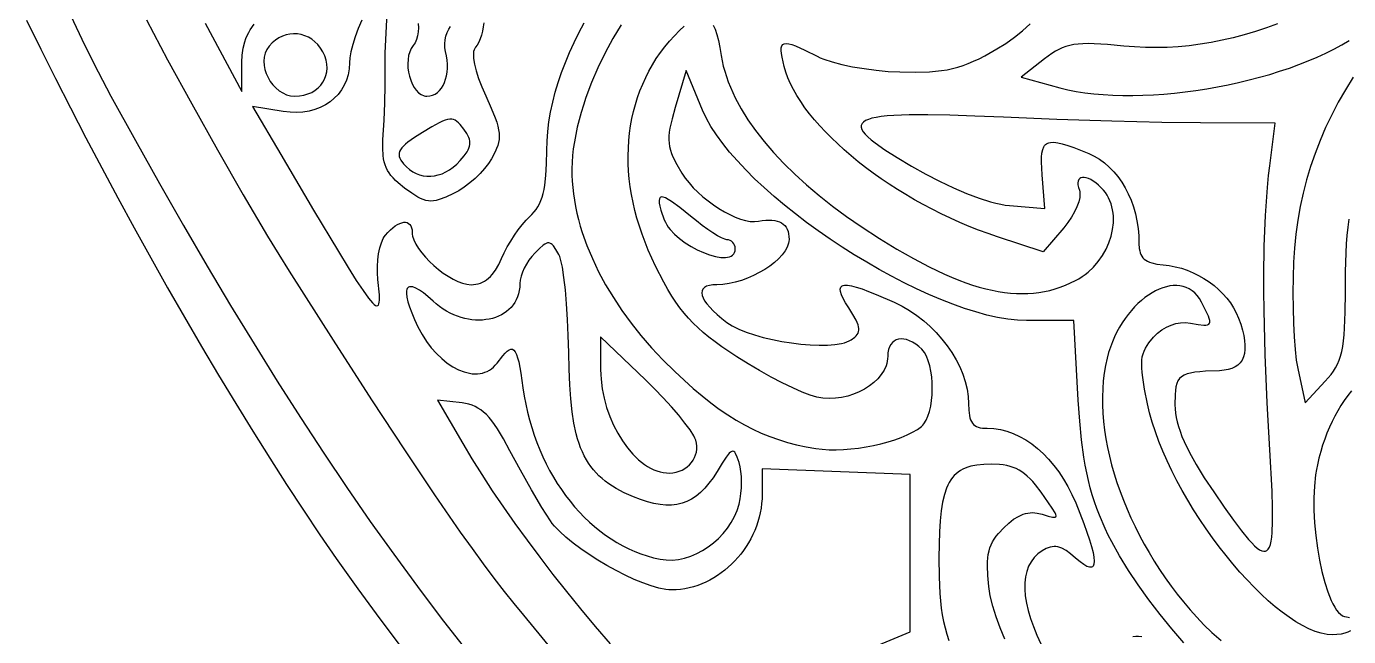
# Model space of a CAD drawing. Header units: millimetres. Extents: x -4.46 to 4.46, y -4.6 to 4.42.
# Drawn here: x -4.028 to -1.981, y -2.905 to -1.962 of the extents above; entities that cross this region are included whole.
import ezdxf

# ---------------------------------------------------------------- set-up
doc = ezdxf.new("R2010")
doc.units = ezdxf.units.MM

msp = doc.modelspace()

# ---------------------------------------------------------------- linework, layer by layer
at = {"flags": 128}
for points in [[(-3.3197, -1.955821), (-3.320457, -1.962456), (-3.321653, -1.968989), (-3.323235, -1.975239), (-3.325151, -1.981022), (-3.327347, -1.986157), (-3.32977, -1.990462), (-3.332367, -1.993753), (-3.333706, -1.995524), (-3.334721, -1.997759), (-3.335414, -2.000442), (-3.33579, -2.003558), (-3.33585, -2.007092), (-3.335599, -2.011027), (-3.334174, -2.020041), (-3.331542, -2.030475), (-3.327728, -2.042206), (-3.322759, -2.055108), (-3.316659, -2.069058), (-3.308221, -2.087858), (-3.302017, -2.103218), (-3.29973, -2.109849), (-3.297975, -2.115909), (-3.296743, -2.121494), (-3.296025, -2.126701), (-3.295812, -2.131625), (-3.296095, -2.136364), (-3.296865, -2.141012), (-3.298114, -2.145668), (-3.299832, -2.150426), (-3.302011, -2.155383), (-3.307714, -2.166281), (-3.312468, -2.173718), (-3.318452, -2.181402), (-3.325425, -2.189111), (-3.333147, -2.196624), (-3.341374, -2.203719), (-3.349865, -2.210175), (-3.358378, -2.215769), (-3.366673, -2.220281), (-3.378655, -2.225749), (-3.388722, -2.229483), (-3.393224, -2.230678), (-3.397474, -2.231413), (-3.401545, -2.231681), (-3.405513, -2.231471), (-3.409453, -2.230777), (-3.41344, -2.229588), (-3.417549, -2.227897), (-3.421856, -2.225695), (-3.431363, -2.219721), (-3.442561, -2.2116), (-3.45232, -2.203717), (-3.456488, -2.19987), (-3.460205, -2.196035), (-3.463488, -2.192173), (-3.466353, -2.188249), (-3.468818, -2.184222), (-3.470898, -2.180057), (-3.472612, -2.175714), (-3.473976, -2.171155), (-3.475007, -2.166344), (-3.475722, -2.161243), (-3.47627, -2.150015), (-3.475756, -2.137169), (-3.473785, -2.106854), (-3.472676, -2.080147), (-3.472291, -2.051999), (-3.472492, -2.017364), (-3.472303, -2.002992), (-3.471584, -1.981836), (-3.46902, -1.930558)], [(-4.02767, -1.951689), (-4.005639, -1.996515), (-3.982899, -2.041919), (-3.959511, -2.087779), (-3.935539, -2.133974), (-3.911043, -2.180384), (-3.886088, -2.226886), (-3.860734, -2.273361), (-3.835044, -2.319686), (-3.809081, -2.365742), (-3.782906, -2.411406), (-3.756583, -2.456559), (-3.730172, -2.501077), (-3.703737, -2.544842), (-3.67734, -2.587731), (-3.651044, -2.629624), (-3.624909, -2.670399), (-3.598999, -2.709935), (-3.573377, -2.748112), (-3.548103, -2.784808), (-3.514931, -2.831524), (-3.480837, -2.877985), (-3.445842, -2.924175)], [(-3.959109, -1.945291), (-3.937601, -1.990212), (-3.916765, -2.031761), (-3.896798, -2.069447), (-3.858925, -2.138133), (-3.821535, -2.204789), (-3.78456, -2.269501), (-3.747929, -2.332352), (-3.711576, -2.393426), (-3.67543, -2.452808), (-3.639424, -2.510583), (-3.603488, -2.566833), (-3.567554, -2.621643), (-3.531553, -2.675098), (-3.495417, -2.727282), (-3.459076, -2.778278), (-3.422462, -2.828171), (-3.385507, -2.877045), (-3.348142, -2.924985)], [(-3.841856, -1.951142), (-3.809122, -2.013032), (-3.771765, -2.081511), (-3.732022, -2.152528), (-3.692135, -2.222029), (-3.654341, -2.285964), (-3.636929, -2.314578), (-3.620881, -2.340281), (-3.552903, -2.446964), (-3.49347, -2.539142), (-3.441547, -2.618329), (-3.396103, -2.686044), (-3.356104, -2.743804), (-3.337824, -2.769424), (-3.320518, -2.793124), (-3.304056, -2.815094), (-3.288311, -2.835523), (-3.273152, -2.854601), (-3.25845, -2.872517), (-3.185061, -2.961383)], [(-3.751145, -1.956294), (-3.694436, -2.062086), (-3.694436, -2.017072), (-3.693916, -2.005864), (-3.692343, -1.995254), (-3.689698, -1.985201), (-3.687967, -1.980371), (-3.685961, -1.975664), (-3.683677, -1.971076), (-3.681113, -1.966602), (-3.675136, -1.957973)], [(-3.508651, -1.95185), (-3.513958, -1.964844), (-3.518588, -1.977558), (-3.522412, -1.989619), (-3.525303, -2.000652), (-3.527132, -2.010279), (-3.52777, -2.018128), (-3.528297, -2.027443), (-3.529845, -2.036316), (-3.532362, -2.044711), (-3.535797, -2.052589), (-3.540101, -2.059913), (-3.545221, -2.066646), (-3.551108, -2.072751), (-3.557709, -2.07819), (-3.564975, -2.082926), (-3.572854, -2.086922), (-3.581295, -2.090139), (-3.590248, -2.092542), (-3.599662, -2.094092), (-3.609486, -2.094752), (-3.619668, -2.094485), (-3.630159, -2.093253), (-3.677631, -2.085558), (-3.63395, -2.15985), (-3.583332, -2.245719), (-3.544873, -2.310013), (-3.529723, -2.334684), (-3.517039, -2.354701), (-3.506627, -2.370309), (-3.498298, -2.381754), (-3.491858, -2.389283), (-3.489287, -2.391656), (-3.487116, -2.393142), (-3.485323, -2.393771), (-3.483882, -2.393576), (-3.482769, -2.392586), (-3.481962, -2.390832), (-3.481436, -2.388346), (-3.481166, -2.385157), (-3.481302, -2.376796), (-3.483603, -2.353003), (-3.484375, -2.342974), (-3.484419, -2.332804), (-3.483783, -2.322773), (-3.482515, -2.313162), (-3.480661, -2.304252), (-3.478269, -2.296323), (-3.475387, -2.289656), (-3.473777, -2.286883), (-3.472061, -2.284531)], [(-3.472061, -2.284531), (-3.468203, -2.280148), (-3.464368, -2.276301), (-3.460587, -2.272992), (-3.456891, -2.270223), (-3.453312, -2.267999), (-3.449881, -2.266323), (-3.446628, -2.265196), (-3.443586, -2.264624), (-3.440785, -2.264609), (-3.438256, -2.265154), (-3.43603, -2.266262), (-3.43414, -2.267937), (-3.432615, -2.270181), (-3.431487, -2.272998), (-3.430788, -2.276391), (-3.430548, -2.280364), (-3.430377, -2.283093), (-3.429877, -2.285949), (-3.427949, -2.291984), (-3.424891, -2.298358), (-3.420827, -2.304958), (-3.415884, -2.311672), (-3.410188, -2.318389), (-3.403865, -2.324997), (-3.397041, -2.331385), (-3.389842, -2.337439), (-3.382394, -2.343049), (-3.374823, -2.348103), (-3.367255, -2.352489), (-3.359816, -2.356095), (-3.352632, -2.358809), (-3.345829, -2.360519), (-3.339534, -2.361114), (-3.335707, -2.36096), (-3.332005, -2.360497), (-3.328427, -2.359723), (-3.32497, -2.358637), (-3.321631, -2.357235), (-3.318409, -2.355516), (-3.315301, -2.353478), (-3.312305, -2.351119), (-3.309417, -2.348437), (-3.306637, -2.34543), (-3.301389, -2.338432), (-3.296541, -2.33011), (-3.292075, -2.320447), (-3.288151, -2.31179), (-3.283443, -2.302767), (-3.278131, -2.293643), (-3.272391, -2.284683), (-3.266403, -2.276153), (-3.260345, -2.268318), (-3.254394, -2.261444), (-3.248728, -2.255794), (-3.245118, -2.252302), (-3.241819, -2.248617), (-3.238818, -2.244696), (-3.236107, -2.2405), (-3.233673, -2.235987), (-3.231507, -2.231117), (-3.229598, -2.225847), (-3.227935, -2.220138), (-3.226507, -2.213948), (-3.225304, -2.207236), (-3.223531, -2.192083), (-3.222529, -2.174351), (-3.222214, -2.153711), (-3.221836, -2.139053), (-3.220712, -2.124208), (-3.218861, -2.109203), (-3.216301, -2.094064), (-3.213049, -2.078816), (-3.209123, -2.063486), (-3.20454, -2.048101), (-3.19932, -2.032685), (-3.193478, -2.017267), (-3.187034, -2.00187), (-3.180005, -1.986523), (-3.172408, -1.971251), (-3.164262, -1.956079)], [(-3.421155, -1.957125), (-3.420923, -1.963679), (-3.421324, -1.970123), (-3.422335, -1.976264), (-3.423937, -1.981914), (-3.426108, -1.986881), (-3.428825, -1.990975), (-3.431988, -1.995624), (-3.43439, -2.00091), (-3.436065, -2.006706), (-3.437049, -2.012881), (-3.437377, -2.019305), (-3.437084, -2.02585), (-3.436204, -2.032386), (-3.434773, -2.038784), (-3.432826, -2.044914), (-3.430396, -2.050646), (-3.42752, -2.055851), (-3.424232, -2.060401), (-3.420567, -2.064164), (-3.416559, -2.067013), (-3.412245, -2.068817), (-3.409984, -2.069287), (-3.407659, -2.069447), (-3.403221, -2.069066), (-3.399049, -2.067951), (-3.395161, -2.066148), (-3.391577, -2.063701), (-3.388315, -2.060654), (-3.385392, -2.057052), (-3.382828, -2.05294), (-3.380641, -2.048362), (-3.37885, -2.043363), (-3.377473, -2.037986), (-3.376528, -2.032278), (-3.376034, -2.026281), (-3.376009, -2.020041), (-3.376472, -2.013603), (-3.377442, -2.007011), (-3.378936, -2.000308)], [(-3.378936, -2.000308), (-3.379978, -1.994556), (-3.380218, -1.988582), (-3.379702, -1.982561), (-3.378478, -1.976666), (-3.376593, -1.971072), (-3.374093, -1.965953), (-3.371025, -1.961483)], [(-3.107316, -1.958885), (-3.120131, -1.980381), (-3.132086, -2.002635), (-3.143069, -2.025429), (-3.152969, -2.048546), (-3.161677, -2.07177), (-3.16555, -2.083354), (-3.169082, -2.094883), (-3.172262, -2.10633), (-3.175074, -2.117669), (-3.177505, -2.128871), (-3.179542, -2.13991), (-3.18117, -2.150759), (-3.182375, -2.16139), (-3.183145, -2.171777), (-3.183464, -2.181892), (-3.183375, -2.191457), (-3.182936, -2.201104), (-3.182151, -2.210826), (-3.181024, -2.220617), (-3.179559, -2.23047), (-3.177757, -2.240377), (-3.175624, -2.250334), (-3.173162, -2.260332), (-3.170374, -2.270365), (-3.167264, -2.280428), (-3.160092, -2.300611), (-3.151672, -2.320829), (-3.142032, -2.341029), (-3.131198, -2.361157), (-3.119198, -2.381159), (-3.106058, -2.400984), (-3.091806, -2.420577), (-3.076469, -2.439886), (-3.060073, -2.458857), (-3.042646, -2.477437), (-3.024214, -2.495572), (-3.009645, -2.509078), (-2.995525, -2.521596), (-2.981784, -2.533164), (-2.968352, -2.54382), (-2.955158, -2.553604), (-2.942131, -2.562553), (-2.929201, -2.570705), (-2.916298, -2.5781), (-2.90335, -2.584775), (-2.890287, -2.59077), (-2.877039, -2.596121), (-2.863535, -2.600869), (-2.849704, -2.605051), (-2.835476, -2.608705), (-2.820781, -2.611871), (-2.805548, -2.614586), (-2.795753, -2.615816), (-2.785327, -2.616475), (-2.774392, -2.616591), (-2.763074, -2.616188), (-2.751495, -2.615293), (-2.73978, -2.613932), (-2.728052, -2.61213), (-2.716435, -2.609914), (-2.705053, -2.60731), (-2.694029, -2.604342), (-2.683488, -2.601039), (-2.673553, -2.597424), (-2.664349, -2.593525), (-2.655998, -2.589367), (-2.648625, -2.584976), (-2.642353, -2.580378)], [(-2.642353, -2.580378), (-2.640344, -2.578491), (-2.638461, -2.576269), (-2.635078, -2.570907), (-2.632204, -2.564465), (-2.62984, -2.557116), (-2.627988, -2.549032), (-2.626649, -2.540387), (-2.625823, -2.531354), (-2.625511, -2.522105), (-2.625715, -2.512814), (-2.626435, -2.503653), (-2.627673, -2.494796), (-2.629429, -2.486415), (-2.631705, -2.478683), (-2.634501, -2.471774), (-2.637819, -2.46586), (-2.639673, -2.46333), (-2.641659, -2.461114), (-2.646447, -2.456703), (-2.651236, -2.45301), (-2.655983, -2.450028), (-2.660645, -2.447747), (-2.665181, -2.446159), (-2.669546, -2.445255), (-2.673698, -2.445026), (-2.677594, -2.445463), (-2.681193, -2.446558), (-2.68445, -2.448302), (-2.687323, -2.450686), (-2.68977, -2.453702), (-2.691748, -2.45734), (-2.693213, -2.461593), (-2.694123, -2.466451), (-2.694436, -2.471906), (-2.694608, -2.475652), (-2.695115, -2.479355), (-2.695943, -2.483009), (-2.697082, -2.486605), (-2.70024, -2.493596), (-2.704489, -2.500272), (-2.709729, -2.506576), (-2.715861, -2.512451), (-2.722784, -2.517839), (-2.7304, -2.522683), (-2.738609, -2.526927), (-2.747311, -2.530512), (-2.756407, -2.533382), (-2.765798, -2.53548), (-2.775383, -2.536748), (-2.785063, -2.537129), (-2.794739, -2.536566), (-2.804311, -2.535003), (-2.814334, -2.532082), (-2.826928, -2.527263), (-2.841586, -2.520798), (-2.857799, -2.512945), (-2.87506, -2.503959), (-2.89286, -2.494095), (-2.910692, -2.483607), (-2.928048, -2.472753), (-2.951444, -2.457095), (-2.961749, -2.4497), (-2.971244, -2.442465), (-2.980014, -2.435292), (-2.988148, -2.428084), (-2.995733, -2.420743), (-3.002857, -2.413171), (-3.009606, -2.405272), (-3.016069, -2.396946), (-3.022333, -2.388098), (-3.028485, -2.37863), (-3.034613, -2.368443), (-3.040805, -2.357441), (-3.053728, -2.3326), (-3.059669, -2.32025), (-3.06516, -2.307884), (-3.070202, -2.295512), (-3.074796, -2.283141), (-3.078943, -2.270783), (-3.082644, -2.258446), (-3.0859, -2.24614), (-3.08871, -2.233874), (-3.091076, -2.221657), (-3.092999, -2.2095), (-3.09448, -2.19741), (-3.095518, -2.185398), (-3.096116, -2.173473), (-3.096273, -2.161644), (-3.095991, -2.149921), (-3.09527, -2.138314), (-3.094111, -2.12683), (-3.092515, -2.115481), (-3.090482, -2.104274), (-3.088014, -2.09322), (-3.08511, -2.082329), (-3.081773, -2.071608), (-3.078002, -2.061069), (-3.073798, -2.050719), (-3.069163, -2.040569), (-3.064097, -2.030628), (-3.0586, -2.020905), (-3.052673, -2.011409), (-3.046318, -2.002151), (-3.039534, -1.993139), (-3.032324, -1.984383), (-3.024686, -1.975892), (-3.016781, -1.967804), (-3.009444, -1.961001)], [(-2.964785, -1.959383), (-2.961731, -1.966024), (-2.958966, -1.97407), (-2.956463, -1.98353), (-2.954198, -1.994416), (-2.952145, -2.006739), (-2.950755, -2.014744), (-2.94898, -2.022812), (-2.946825, -2.030937), (-2.944293, -2.039115), (-2.941388, -2.047342), (-2.938113, -2.055613), (-2.934472, -2.063923), (-2.930469, -2.072269), (-2.921392, -2.089047), (-2.910911, -2.105911), (-2.899056, -2.122824), (-2.885857, -2.139751), (-2.871342, -2.156655), (-2.855543, -2.173499), (-2.838488, -2.190248), (-2.820207, -2.206866), (-2.800731, -2.223315), (-2.780088, -2.239561), (-2.758309, -2.255566), (-2.735423, -2.271294), (-2.707183, -2.289605), (-2.680276, -2.306086), (-2.654632, -2.320754), (-2.630178, -2.333629), (-2.606844, -2.344726), (-2.595575, -2.349615), (-2.584559, -2.354066), (-2.573788, -2.358082), (-2.563252, -2.361665), (-2.552943, -2.364817), (-2.542851, -2.367541), (-2.532969, -2.369839), (-2.523287, -2.371712), (-2.513796, -2.373164), (-2.504487, -2.374197), (-2.495352, -2.374812), (-2.486381, -2.375013), (-2.477566, -2.3748), (-2.468897, -2.374177), (-2.460367, -2.373146), (-2.451965, -2.371709), (-2.443684, -2.369868), (-2.435514, -2.367625), (-2.427447, -2.364983), (-2.419473, -2.361944), (-2.411583, -2.35851), (-2.40377, -2.354683), (-2.398612, -2.351825), (-2.393662, -2.348703), (-2.388924, -2.345331), (-2.384404, -2.341726), (-2.376031, -2.333882), (-2.368578, -2.325297), (-2.362082, -2.316101), (-2.356577, -2.30642), (-2.3521, -2.296383), (-2.348685, -2.286117), (-2.346368, -2.275751), (-2.345185, -2.265412), (-2.345171, -2.255228), (-2.345613, -2.250235), (-2.346362, -2.245328), (-2.34742, -2.240524), (-2.348792, -2.235838), (-2.350484, -2.231287), (-2.352499, -2.226887), (-2.354842, -2.222654), (-2.357517, -2.218603), (-2.360528, -2.214751), (-2.363881, -2.211114), (-2.368191, -2.207061), (-2.372393, -2.203604), (-2.376447, -2.200737), (-2.380313, -2.198455), (-2.383954, -2.196755), (-2.387328, -2.195632), (-2.390397, -2.19508), (-2.393122, -2.195096), (-2.395464, -2.195675), (-2.397382, -2.196812), (-2.398838, -2.198503), (-2.399793, -2.200743), (-2.400207, -2.203527), (-2.400041, -2.206851), (-2.399256, -2.21071), (-2.397811, -2.2151), (-2.397172, -2.217395), (-2.396876, -2.220004), (-2.397266, -2.226049), (-2.398882, -2.232997), (-2.401626, -2.24061), (-2.405399, -2.248652), (-2.410103, -2.256885), (-2.415639, -2.265072), (-2.421909, -2.272975), (-2.453936, -2.310197), (-2.524423, -2.287142), (-2.539205, -2.282102), (-2.553913, -2.276686), (-2.568525, -2.270911), (-2.583021, -2.264792), (-2.597377, -2.258348), (-2.611574, -2.251595), (-2.625591, -2.24455), (-2.639404, -2.237231), (-2.652994, -2.229654), (-2.666339, -2.221837), (-2.679417, -2.213796), (-2.692208, -2.205549), (-2.70469, -2.197112), (-2.716841, -2.188503), (-2.72864, -2.179739), (-2.740067, -2.170836), (-2.751099, -2.161812), (-2.761715, -2.152684), (-2.771894, -2.143469), (-2.781615, -2.134183), (-2.790856, -2.124845), (-2.799596, -2.11547), (-2.807813, -2.106076), (-2.815487, -2.096681), (-2.822596, -2.0873), (-2.829118, -2.077952), (-2.835033, -2.068652), (-2.840318, -2.059419), (-2.844953, -2.050269), (-2.848916, -2.041219), (-2.852186, -2.032287), (-2.854742, -2.023489), (-2.858006, -2.009148), (-2.858946, -2.00341), (-2.859354, -1.998604), (-2.859178, -1.994715), (-2.858367, -1.991727), (-2.856867, -1.989623), (-2.854627, -1.988388), (-2.851595, -1.988006), (-2.847717, -1.98846), (-2.842943, -1.989734), (-2.837219, -1.991813), (-2.822713, -1.998319), (-2.803784, -2.00785), (-2.799055, -2.01008), (-2.793586, -2.01227), (-2.780686, -2.016487), (-2.765608, -2.020401), (-2.748877, -2.023914), (-2.731018, -2.026928), (-2.712553, -2.029344), (-2.694009, -2.031064), (-2.675909, -2.031989), (-2.651233, -2.032316), (-2.629938, -2.031684), (-2.620292, -2.030945), (-2.611172, -2.029891), (-2.60247, -2.028497), (-2.594081, -2.026737), (-2.585897, -2.024586), (-2.577812, -2.02202), (-2.569719, -2.019012), (-2.561512, -2.015538), (-2.553084, -2.011572), (-2.544329, -2.00709), (-2.525409, -1.996475), (-2.511558, -1.9878), (-2.498382, -1.978424), (-2.485886, -1.968379), (-2.474076, -1.957696)], [(-2.091216, -1.957366), (-2.108342, -1.96368), (-2.125469, -1.969411), (-2.14259, -1.974558), (-2.1597, -1.979119), (-2.176796, -1.98309), (-2.193871, -1.98647), (-2.210922, -1.989256), (-2.227943, -1.991447), (-2.244929, -1.99304), (-2.261876, -1.994033), (-2.278779, -1.994424), (-2.295632, -1.994211), (-2.312432, -1.99339), (-2.329173, -1.991961), (-2.354437, -1.989587), (-2.375183, -1.988324), (-2.384123, -1.988151), (-2.392247, -1.988307), (-2.399659, -1.988806), (-2.406464, -1.989668), (-2.412767, -1.990907), (-2.418671, -1.992541), (-2.424282, -1.994587), (-2.429704, -1.997061), (-2.435041, -1.999979), (-2.440398, -2.00336), (-2.451589, -2.011572), (-2.487881, -2.040114), (-2.427964, -2.056433), (-2.415659, -2.059467), (-2.402752, -2.062046), (-2.389289, -2.064178), (-2.375315, -2.065872), (-2.360875, -2.067136), (-2.346014, -2.067979), (-2.330777, -2.068408), (-2.31521, -2.068433), (-2.299357, -2.068061), (-2.283263, -2.067301), (-2.266974, -2.066162), (-2.250535, -2.064651), (-2.23399, -2.062777), (-2.217386, -2.060549), (-2.200767, -2.057975), (-2.184178, -2.055064), (-2.167664, -2.051822), (-2.151271, -2.04826), (-2.135043, -2.044386), (-2.119026, -2.040207), (-2.103265, -2.035733), (-2.087804, -2.030971), (-2.07269, -2.02593), (-2.057966, -2.020619), (-2.043679, -2.015045), (-2.029873, -2.009218), (-2.016594, -2.003145), (-2.003886, -1.996835), (-1.991795, -1.990296), (-1.980366, -1.983537)], [(-3.568964, -2.000892), (-3.572562, -1.995004), (-3.576652, -1.9898), (-3.581176, -1.985284), (-3.586073, -1.981464), (-3.591282, -1.978346), (-3.596745, -1.975936), (-3.602399, -1.97424), (-3.608186, -1.973265), (-3.614046, -1.973017), (-3.619918, -1.973502), (-3.625741, -1.974727), (-3.631456, -1.976698), (-3.637004, -1.979422), (-3.642322, -1.982904), (-3.647352, -1.987151), (-3.652034, -1.992169), (-3.655587, -1.997386), (-3.65807, -2.003066), (-3.659541, -2.0091), (-3.660056, -2.015377), (-3.659671, -2.021786), (-3.658444, -2.028217), (-3.65643, -2.03456), (-3.653688, -2.040704), (-3.650274, -2.046539), (-3.646243, -2.051954), (-3.641654, -2.056839), (-3.636563, -2.061083), (-3.631026, -2.064577), (-3.625101, -2.067209), (-3.618844, -2.068869), (-3.612311, -2.069447), (-3.605029, -2.069054), (-3.598208, -2.067907), (-3.59188, -2.066058), (-3.586078, -2.063556), (-3.580832, -2.060451), (-3.576174, -2.056794), (-3.572137, -2.052635), (-3.568752, -2.048024), (-3.566052, -2.043011), (-3.564066, -2.037647), (-3.562829, -2.031981), (-3.56237, -2.026064), (-3.562723, -2.019947), (-3.563918, -2.013679), (-3.565988, -2.00731), (-3.568964, -2.000892)], [(-2.236127, -2.915209), (-2.254722, -2.893553), (-2.272828, -2.87124), (-2.290211, -2.848539), (-2.306634, -2.825717), (-2.32186, -2.803041), (-2.335652, -2.78078), (-2.347775, -2.759201), (-2.353137, -2.748751), (-2.357992, -2.738572), (-2.366881, -2.717785), (-2.370847, -2.707354), (-2.374511, -2.696817), (-2.377887, -2.686112), (-2.380986, -2.67518), (-2.383822, -2.663957), (-2.386407, -2.652385), (-2.388754, -2.640401), (-2.390877, -2.627944), (-2.394498, -2.601369), (-2.397373, -2.572172), (-2.399603, -2.539864), (-2.406617, -2.416669), (-2.479478, -2.416669), (-2.493692, -2.416106), (-2.508734, -2.414447), (-2.52453, -2.411741), (-2.541006, -2.408034), (-2.55809, -2.403375), (-2.575707, -2.397811), (-2.593786, -2.39139), (-2.612252, -2.384159), (-2.631031, -2.376166), (-2.650052, -2.367458), (-2.66924, -2.358083), (-2.688522, -2.348088), (-2.707825, -2.337522), (-2.727075, -2.326431), (-2.746199, -2.314864), (-2.765124, -2.302867), (-2.783776, -2.290489), (-2.802083, -2.277777), (-2.81997, -2.264778), (-2.837364, -2.251541), (-2.854192, -2.238112), (-2.870381, -2.22454), (-2.885858, -2.210871), (-2.900548, -2.197154), (-2.91438, -2.183436), (-2.927278, -2.169764), (-2.939171, -2.156187), (-2.949984, -2.142751), (-2.959645, -2.129505), (-2.96808, -2.116495), (-2.975215, -2.103771), (-2.980978, -2.091378), (-3.006478, -2.029697), (-3.02345, -2.087142), (-3.028313, -2.104513), (-3.031576, -2.118983), (-3.032584, -2.125374), (-3.033161, -2.131333), (-3.0333, -2.136959), (-3.032989, -2.142348), (-3.032218, -2.147599), (-3.030979, -2.15281), (-3.02926, -2.158079), (-3.027052, -2.163503), (-3.021129, -2.175209), (-3.013131, -2.188711), (-3.008003, -2.196292), (-3.00209, -2.203783), (-2.995493, -2.21112), (-2.988318, -2.218237), (-2.980667, -2.225071), (-2.972642, -2.231556), (-2.964348, -2.237628), (-2.955888, -2.243221), (-2.947364, -2.248273), (-2.938881, -2.252717), (-2.930541, -2.256488), (-2.922447, -2.259524), (-2.914704, -2.261757), (-2.907413, -2.263125), (-2.900678, -2.263562), (-2.894603, -2.263003), (-2.888784, -2.262043), (-2.883355, -2.261441), (-2.878316, -2.261199), (-2.873663, -2.261316), (-2.869395, -2.261795), (-2.86551, -2.262638), (-2.862005, -2.263844), (-2.858877, -2.265416), (-2.856126, -2.267355), (-2.853749, -2.269662), (-2.851743, -2.272338), (-2.850107, -2.275386), (-2.848838, -2.278805), (-2.847935, -2.282598), (-2.847394, -2.286765), (-2.847214, -2.291308), (-2.847397, -2.294164), (-2.847937, -2.297066), (-2.85003, -2.302973), (-2.853377, -2.308958), (-2.857864, -2.314948), (-2.863376, -2.320872), (-2.869798, -2.326658), (-2.877015, -2.332234), (-2.884912, -2.337529), (-2.893375, -2.34247), (-2.902288, -2.346985), (-2.911537, -2.351002), (-2.921007, -2.354451), (-2.930583, -2.357258), (-2.94015, -2.359352), (-2.949593, -2.360661), (-2.958798, -2.361114), (-2.965141, -2.361397), (-2.970484, -2.362232), (-2.97483, -2.363597), (-2.978187, -2.36547), (-2.98056, -2.367829), (-2.981955, -2.370652), (-2.982377, -2.373917), (-2.981832, -2.377602), (-2.980327, -2.381684), (-2.977866, -2.386143), (-2.974456, -2.390956), (-2.970102, -2.3961), (-2.964811, -2.401555), (-2.958587, -2.407297), (-2.951437, -2.413306), (-2.943367, -2.419558), (-2.939449, -2.422267), (-2.935067, -2.424901), (-2.925044, -2.429924), (-2.913563, -2.434591), (-2.900884, -2.438867), (-2.887272, -2.442713), (-2.872989, -2.446095), (-2.858299, -2.448975), (-2.843463, -2.451317), (-2.828744, -2.453084), (-2.814406, -2.45424), (-2.800712, -2.454748), (-2.787924, -2.454572), (-2.776304, -2.453675), (-2.766117, -2.452021), (-2.761642, -2.450898), (-2.757624, -2.449573), (-2.754096, -2.44804), (-2.751089, -2.446294), (-2.745596, -2.44216), (-2.743469, -2.440138), (-2.741758, -2.438093), (-2.740467, -2.435984), (-2.7396, -2.43377), (-2.739159, -2.431412), (-2.739147, -2.428869), (-2.739567, -2.426101), (-2.740423, -2.423066), (-2.743455, -2.416039), (-2.748265, -2.407463), (-2.754881, -2.397017), (-2.759762, -2.389238), (-2.763543, -2.382442), (-2.766193, -2.376623), (-2.767683, -2.37178), (-2.767983, -2.367908), (-2.767678, -2.366336), (-2.767064, -2.365004), (-2.766138, -2.363914), (-2.764896, -2.363064), (-2.763335, -2.362454), (-2.76145, -2.362084), (-2.756696, -2.362062), (-2.750605, -2.362992), (-2.743146, -2.364872), (-2.734291, -2.367698), (-2.72401, -2.371467), (-2.712272, -2.376174), (-2.684311, -2.388392), (-2.67227, -2.394377), (-2.660647, -2.401185), (-2.649493, -2.408748), (-2.638855, -2.416999), (-2.628785, -2.42587), (-2.61933, -2.435294), (-2.61054, -2.445204), (-2.602464, -2.455532), (-2.595153, -2.466212), (-2.588654, -2.477175), (-2.583017, -2.488354), (-2.578292, -2.499683), (-2.574528, -2.511093), (-2.571773, -2.522518), (-2.570078, -2.53389), (-2.569492, -2.545142), (-2.569149, -2.555253), (-2.568079, -2.563555), (-2.567238, -2.567072), (-2.566174, -2.57019), (-2.564875, -2.572928), (-2.563325, -2.575301), (-2.561513, -2.577329), (-2.559425, -2.579029), (-2.557046, -2.580419), (-2.554363, -2.581517), (-2.551363, -2.582339), (-2.548033, -2.582905), (-2.540325, -2.583336), (-2.530134, -2.583854), (-2.520014, -2.58539), (-2.509997, -2.587918), (-2.500114, -2.59141), (-2.490398, -2.59584), (-2.48088, -2.601182), (-2.471592, -2.607407), (-2.462565, -2.614491), (-2.453831, -2.622405), (-2.445423, -2.631123), (-2.437371, -2.640619), (-2.429708, -2.650865), (-2.422465, -2.661836), (-2.415674, -2.673503), (-2.409367, -2.685841), (-2.403575, -2.698822), (-2.391016, -2.730344), (-2.386081, -2.743849), (-2.382044, -2.755854), (-2.378905, -2.766362), (-2.376662, -2.775375), (-2.375317, -2.782897), (-2.374869, -2.788932), (-2.375318, -2.79348), (-2.375879, -2.795199), (-2.376665, -2.796547), (-2.377675, -2.797526), (-2.378909, -2.798135), (-2.380367, -2.798375), (-2.38205, -2.798246), (-2.386089, -2.796884), (-2.391025, -2.794052), (-2.396858, -2.789753), (-2.403589, -2.783989), (-2.41136, -2.777374), (-2.418415, -2.772326), (-2.424932, -2.768808), (-2.428045, -2.76761), (-2.431089, -2.766781), (-2.434088, -2.766314), (-2.437064, -2.766206), (-2.440039, -2.766452), (-2.443035, -2.767047), (-2.449178, -2.769265), (-2.455673, -2.772822), (-2.462264, -2.777647), (-2.465211, -2.780359), (-2.467925, -2.783266), (-2.472656, -2.789653), (-2.476458, -2.796781), (-2.479333, -2.804626), (-2.48128, -2.81316), (-2.482301, -2.822358), (-2.482397, -2.832194), (-2.481568, -2.842641), (-2.479816, -2.853674), (-2.477142, -2.865266), (-2.473546, -2.877393), (-2.469029, -2.890026), (-2.463593, -2.903141), (-2.457237, -2.916711)], [(-1.974188, -2.040312), (-1.98603, -2.059449), (-1.997056, -2.078767), (-2.007267, -2.098269), (-2.016665, -2.117961), (-2.025252, -2.137847), (-2.03303, -2.157933), (-2.04, -2.178224), (-2.046165, -2.198724), (-2.051525, -2.219438), (-2.056083, -2.240371), (-2.05984, -2.261528), (-2.062798, -2.282914), (-2.06496, -2.304533), (-2.066325, -2.326392), (-2.067081, -2.349795), (-2.067335, -2.373723), (-2.067113, -2.397501), (-2.066443, -2.420458), (-2.065352, -2.441918), (-2.063864, -2.461208), (-2.062009, -2.477655), (-2.059811, -2.490586), (-2.048381, -2.543683), (-2.017242, -2.510531), (-2.012518, -2.505306), (-2.008284, -2.500158), (-2.004512, -2.494972), (-2.001179, -2.489638), (-1.998259, -2.484043), (-1.995726, -2.478074), (-1.993554, -2.471619), (-1.991719, -2.464567), (-1.990196, -2.456805), (-1.988957, -2.44822), (-1.987979, -2.4387), (-1.987236, -2.428134), (-1.986353, -2.403412), (-1.986103, -2.373156)], [(-3.350798, -2.120558), (-3.356367, -2.113473), (-3.35893, -2.110719), (-3.361444, -2.108498), (-3.363982, -2.106816), (-3.366616, -2.105679), (-3.369421, -2.105093), (-3.372469, -2.105064), (-3.375835, -2.105596), (-3.37959, -2.106697), (-3.383809, -2.108372), (-3.388565, -2.110627), (-3.39998, -2.116898), (-3.414423, -2.125558), (-3.427219, -2.133654), (-3.437089, -2.140638), (-3.440979, -2.143797), (-3.444198, -2.146779), (-3.446767, -2.149616), (-3.448706, -2.152343), (-3.450035, -2.154992), (-3.450775, -2.157597), (-3.450947, -2.160191), (-3.450569, -2.162808), (-3.449663, -2.165481), (-3.448249, -2.168243), (-3.443978, -2.174169), (-3.439522, -2.178996), (-3.434768, -2.183128), (-3.429753, -2.186568), (-3.424511, -2.189318), (-3.419075, -2.191379), (-3.413481, -2.192753), (-3.407763, -2.193443), (-3.401956, -2.193451), (-3.396093, -2.192777), (-3.390211, -2.191425), (-3.384343, -2.189396), (-3.378523, -2.186693), (-3.372787, -2.183316), (-3.367168, -2.179269), (-3.361702, -2.174553), (-3.356423, -2.169169), (-3.350248, -2.161943), (-3.345696, -2.155554), (-3.344019, -2.152594), (-3.342736, -2.149748), (-3.341844, -2.146984), (-3.341339, -2.14427), (-3.341218, -2.141575), (-3.341476, -2.138866), (-3.342111, -2.136113), (-3.343118, -2.133283), (-3.346235, -2.127265), (-3.350798, -2.120558)], [(-2.112561, -2.347225), (-2.111605, -2.301572), (-2.109525, -2.254275), (-2.10663, -2.210918), (-2.104973, -2.192463), (-2.103228, -2.177086), (-2.094603, -2.111114), (-2.210492, -2.110822), (-2.27039, -2.110032), (-2.347813, -2.108105), (-2.43276, -2.105332), (-2.515228, -2.102003), (-2.559507, -2.10016), (-2.598536, -2.098911), (-2.632427, -2.098316), (-2.661296, -2.098438), (-2.685256, -2.099335), (-2.69543, -2.100094), (-2.704421, -2.10107), (-2.712241, -2.10227), (-2.718905, -2.103703), (-2.724427, -2.105375), (-2.728822, -2.107294), (-2.732104, -2.109469), (-2.734286, -2.111905), (-2.735384, -2.114612), (-2.735412, -2.117597), (-2.734384, -2.120867), (-2.732313, -2.124429), (-2.729215, -2.128292), (-2.725103, -2.132464), (-2.719992, -2.136951), (-2.713897, -2.141761), (-2.698807, -2.152381), (-2.679949, -2.164386), (-2.657436, -2.177836), (-2.635754, -2.189988), (-2.614105, -2.201144), (-2.592868, -2.211152), (-2.572421, -2.21986), (-2.553142, -2.227117), (-2.535411, -2.23277), (-2.527244, -2.234947), (-2.519605, -2.236667), (-2.512543, -2.237909), (-2.506103, -2.238656), (-2.451381, -2.243058), (-2.45545, -2.190975), (-2.456142, -2.180759), (-2.456471, -2.171782), (-2.456366, -2.164013), (-2.455758, -2.157418), (-2.454574, -2.151967), (-2.452745, -2.147626), (-2.451567, -2.145862), (-2.4502, -2.144363), (-2.448636, -2.143126), (-2.446867, -2.142147), (-2.444883, -2.141421), (-2.442676, -2.140945), (-2.437557, -2.140725), (-2.431437, -2.141454), (-2.424247, -2.143102), (-2.415916, -2.145635), (-2.406373, -2.149021), (-2.383367, -2.158225), (-2.374782, -2.162307), (-2.366589, -2.167194), (-2.35881, -2.172845), (-2.351468, -2.17922), (-2.344584, -2.18628), (-2.338182, -2.193984), (-2.332283, -2.202292), (-2.32691, -2.211164), (-2.322086, -2.220561), (-2.317833, -2.230442), (-2.314172, -2.240767), (-2.311127, -2.251496), (-2.308719, -2.26259), (-2.306972, -2.274008), (-2.305907, -2.28571), (-2.305548, -2.297656), (-2.305088, -2.305315), (-2.304493, -2.308687), (-2.303638, -2.31177), (-2.302509, -2.314575), (-2.301094, -2.317114), (-2.299379, -2.319397), (-2.297351, -2.321437), (-2.294998, -2.323245), (-2.292306, -2.324832), (-2.289263, -2.32621), (-2.285854, -2.32739), (-2.277891, -2.329203), (-2.268311, -2.330364), (-2.258762, -2.331507), (-2.249305, -2.333332), (-2.239985, -2.335808), (-2.230847, -2.338902), (-2.221935, -2.342584), (-2.213294, -2.346822), (-2.204968, -2.351585), (-2.197002, -2.35684), (-2.189441, -2.362556), (-2.18233, -2.368702), (-2.175711, -2.375246), (-2.169632, -2.382157), (-2.164135, -2.389403), (-2.159266, -2.396952), (-2.155069, -2.404774), (-2.151589, -2.412836), (-2.148166, -2.422456), (-2.145443, -2.431471), (-2.14342, -2.439882), (-2.142096, -2.447689), (-2.141473, -2.45489), (-2.14155, -2.461487), (-2.142327, -2.467479), (-2.143803, -2.472866), (-2.145979, -2.477647), (-2.148854, -2.481823), (-2.15243, -2.485393), (-2.156705, -2.488358), (-2.161679, -2.490716), (-2.167352, -2.492469), (-2.173725, -2.493615), (-2.180798, -2.494156), (-2.202389, -2.495074), (-2.211263, -2.495735), (-2.218967, -2.496613), (-2.225581, -2.497772), (-2.231188, -2.499276), (-2.235872, -2.501186), (-2.239713, -2.503565), (-2.242794, -2.506477), (-2.245197, -2.509985), (-2.247005, -2.514151), (-2.2483, -2.519038), (-2.249163, -2.52471), (-2.249679, -2.531228), (-2.249992, -2.547058), (-2.249776, -2.553296), (-2.249124, -2.559743), (-2.248029, -2.566418), (-2.246481, -2.573337), (-2.244475, -2.580518), (-2.242001, -2.587977), (-2.239054, -2.595732), (-2.235624, -2.6038), (-2.227288, -2.620942), (-2.216933, -2.639541), (-2.204499, -2.659733), (-2.189923, -2.681656), (-2.173655, -2.70516), (-2.159286, -2.725328), (-2.146719, -2.742087), (-2.135857, -2.755363), (-2.131035, -2.760673), (-2.126602, -2.765084), (-2.122547, -2.768589), (-2.118858, -2.771177), (-2.115522, -2.772839), (-2.112527, -2.773567), (-2.10986, -2.773352), (-2.107511, -2.772183), (-2.105466, -2.770053), (-2.103714, -2.766952), (-2.102242, -2.76287), (-2.101039, -2.757799), (-2.100091, -2.75173), (-2.099387, -2.744653), (-2.098663, -2.727441), (-2.098768, -2.706088), (-2.099606, -2.680523), (-2.103089, -2.616461), (-2.106985, -2.544147), (-2.11007, -2.469281), (-2.112033, -2.400695), (-2.112496, -2.371519), (-2.112561, -2.347225)], [(-2.943367, -2.291669), (-2.946828, -2.290925), (-2.951766, -2.288793), (-2.957951, -2.285423), (-2.965152, -2.280963), (-2.973139, -2.275564), (-2.981683, -2.269374), (-2.990554, -2.262545), (-2.99952, -2.255225), (-3.016033, -2.241768), (-3.028971, -2.232307), (-3.034149, -2.229082), (-3.038492, -2.226864), (-3.042022, -2.225655), (-3.044756, -2.225458), (-3.045831, -2.225739), (-3.046716, -2.226275), (-3.04792, -2.22811), (-3.04839, -2.230965), (-3.048145, -2.234842), (-3.047204, -2.239744), (-3.045588, -2.245674), (-3.040409, -2.260628), (-3.038725, -2.264472), (-3.036611, -2.268289), (-3.0341, -2.272065), (-3.031222, -2.275788), (-3.024494, -2.283019), (-3.01668, -2.289881), (-3.008035, -2.296268), (-2.998812, -2.302077), (-2.989264, -2.307204), (-2.979645, -2.311546), (-2.970208, -2.314999), (-2.961207, -2.317459), (-2.952895, -2.318822), (-2.949077, -2.31906), (-2.945526, -2.318985), (-2.942274, -2.318584), (-2.939353, -2.317844), (-2.936795, -2.316752), (-2.93463, -2.315295), (-2.932892, -2.31346), (-2.931611, -2.311234), (-2.930819, -2.308605), (-2.930548, -2.305558), (-2.930809, -2.302768), (-2.931558, -2.300166), (-2.932743, -2.297807), (-2.934311, -2.295749), (-2.93621, -2.29405), (-2.938387, -2.292765), (-2.940791, -2.291953), (-2.943367, -2.291669)], [(-1.986103, -2.373156), (-1.985871, -2.341095), (-1.984998, -2.311878), (-1.984239, -2.298159), (-1.983221, -2.284941), (-1.981911, -2.272152), (-1.980276, -2.259723)], [(-2.924603, -2.700433), (-2.922963, -2.692603), (-2.921784, -2.684195), (-2.921066, -2.675471), (-2.92081, -2.666694), (-2.921017, -2.658126), (-2.921687, -2.650031), (-2.922822, -2.642671), (-2.924423, -2.636308), (-2.927288, -2.627908), (-2.929945, -2.622153), (-2.931291, -2.620307), (-2.932701, -2.619169), (-2.934212, -2.618755), (-2.935864, -2.619079), (-2.937694, -2.620158), (-2.939741, -2.622007), (-2.944641, -2.628078), (-2.950872, -2.637415), (-2.958742, -2.650142), (-2.9649, -2.65969), (-2.971172, -2.668248), (-2.977588, -2.675824), (-2.984178, -2.682429), (-2.990975, -2.688071), (-2.998009, -2.69276), (-3.00531, -2.696505), (-3.01291, -2.699315), (-3.02084, -2.701201), (-3.02913, -2.70217), (-3.037812, -2.702233), (-3.046916, -2.701399), (-3.056473, -2.699678), (-3.066514, -2.697078), (-3.07707, -2.693609), (-3.088173, -2.689281), (-3.102215, -2.682966), (-3.114948, -2.676237), (-3.126429, -2.668964), (-3.131719, -2.665083), (-3.136718, -2.661017), (-3.141434, -2.656751), (-3.145872, -2.652267), (-3.150042, -2.647549), (-3.15395, -2.642583), (-3.157604, -2.63735), (-3.16101, -2.631835), (-3.164177, -2.626021), (-3.16711, -2.619893), (-3.169818, -2.613435), (-3.172308, -2.606629), (-3.174587, -2.599459), (-3.176663, -2.591911), (-3.180232, -2.575609), (-3.183075, -2.557595), (-3.185249, -2.537738), (-3.186812, -2.515907), (-3.187823, -2.491974), (-3.188339, -2.465808), (-3.188895, -2.439897), (-3.189968, -2.414734), (-3.191495, -2.39094), (-3.193412, -2.369138), (-3.195656, -2.349949), (-3.198163, -2.333996), (-3.200871, -2.321899), (-3.202279, -2.317491), (-3.203714, -2.314281), (-3.208183, -2.306601), (-3.212009, -2.301081), (-3.213789, -2.299125), (-3.215537, -2.297701), (-3.217298, -2.296809), (-3.219114, -2.296444), (-3.221028, -2.296605), (-3.223085, -2.297289), (-3.225326, -2.298494), (-3.227796, -2.300218), (-3.233595, -2.305212), (-3.240825, -2.312253), (-3.245457, -2.317379), (-3.249777, -2.323107), (-3.253693, -2.329245), (-3.257108, -2.3356), (-3.25993, -2.341978), (-3.262062, -2.348186), (-3.26341, -2.354032), (-3.263881, -2.359322), (-3.264116, -2.364877), (-3.264808, -2.370169), (-3.265936, -2.375193), (-3.267481, -2.379947), (-3.269422, -2.384425), (-3.271739, -2.388624), (-3.274413, -2.39254), (-3.277423, -2.396169), (-3.28075, -2.399506), (-3.284372, -2.402548), (-3.288271, -2.40529), (-3.292425, -2.407729), (-3.296815, -2.40986), (-3.301421, -2.41168), (-3.306223, -2.413183), (-3.3112, -2.414367), (-3.316333, -2.415228), (-3.321602, -2.41576), (-3.326986, -2.41596), (-3.332465, -2.415825), (-3.33802, -2.415349), (-3.34363, -2.41453), (-3.349275, -2.413362), (-3.354936, -2.411842), (-3.360591, -2.409965), (-3.366221, -2.407729), (-3.371806, -2.405128), (-3.377326, -2.402159), (-3.382761, -2.398817), (-3.388091, -2.395099), (-3.393295, -2.391), (-3.398353, -2.386517), (-3.406207, -2.379454), (-3.41326, -2.373754), (-3.419502, -2.369397), (-3.42492, -2.366364), (-3.429505, -2.364635), (-3.433244, -2.364192), (-3.434793, -2.364446), (-3.436127, -2.365015), (-3.437243, -2.365895), (-3.438141, -2.367084), (-3.43882, -2.368581), (-3.439277, -2.370382), (-3.439522, -2.374888), (-3.438865, -2.380583), (-3.437295, -2.387448), (-3.4348, -2.395464), (-3.43137, -2.404612), (-3.426994, -2.414872), (-3.421659, -2.426225), (-3.415363, -2.437946), (-3.408426, -2.448783), (-3.400947, -2.458689), (-3.393025, -2.467621), (-3.384757, -2.475533), (-3.376242, -2.482379), (-3.367579, -2.488115), (-3.358867, -2.492695), (-3.350203, -2.496075), (-3.341687, -2.498209), (-3.337515, -2.498795), (-3.333417, -2.499052), (-3.329405, -2.498975), (-3.325491, -2.498559), (-3.321688, -2.497797), (-3.318008, -2.496685), (-3.314463, -2.495215), (-3.311066, -2.493384), (-3.307829, -2.491184), (-3.304764, -2.488611), (-3.301884, -2.485659), (-3.2992, -2.482322), (-3.290472, -2.471037), (-3.286747, -2.466886), (-3.2834, -2.463778), (-3.280393, -2.461748), (-3.277688, -2.460831), (-3.275248, -2.461063), (-3.273037, -2.46248), (-3.271017, -2.465118), (-3.269151, -2.469012), (-3.267402, -2.474198), (-3.265732, -2.480711), (-3.262482, -2.497863), (-3.259103, -2.520753), (-3.25716, -2.533405), (-3.25483, -2.545882), (-3.25212, -2.558173), (-3.249039, -2.570266), (-3.245596, -2.582152), (-3.241799, -2.59382), (-3.237657, -2.605259), (-3.233178, -2.616458), (-3.228371, -2.627408), (-3.223245, -2.638096), (-3.217807, -2.648513), (-3.212066, -2.658648), (-3.206032, -2.668491), (-3.199711, -2.678031), (-3.193113, -2.687256), (-3.186247, -2.696157), (-3.179121, -2.704723), (-3.171743, -2.712944), (-3.164122, -2.720808), (-3.156266, -2.728305), (-3.148184, -2.735424), (-3.139885, -2.742155), (-3.131377, -2.748488), (-3.122668, -2.754411), (-3.113767, -2.759914), (-3.104682, -2.764986), (-3.095423, -2.769617), (-3.085997, -2.773796), (-3.076413, -2.777513), (-3.066679, -2.780756), (-3.056805, -2.783515), (-3.046798, -2.785781), (-3.037468, -2.787031), (-3.027978, -2.787134), (-3.01841, -2.786146), (-3.008847, -2.784127), (-2.999372, -2.781133), (-2.990067, -2.777222), (-2.981015, -2.772453), (-2.972299, -2.766883), (-2.964002, -2.76057), (-2.956207, -2.753572), (-2.948996, -2.745946), (-2.942452, -2.737751), (-2.936658, -2.729045), (-2.931697, -2.719884), (-2.927651, -2.710328), (-2.924603, -2.700433)], [(-1.97798, -2.896643), (-1.982096, -2.898701), (-1.98708, -2.9004), (-1.992792, -2.901685), (-1.999096, -2.902497), (-2.005853, -2.902781), (-2.014414, -2.90218), (-2.023389, -2.900411), (-2.03274, -2.897523), (-2.042429, -2.893563), (-2.052416, -2.888581), (-2.062662, -2.882625), (-2.073128, -2.875743), (-2.083775, -2.867985), (-2.094565, -2.859399), (-2.105457, -2.850034), (-2.116415, -2.839938), (-2.127397, -2.82916), (-2.138366, -2.817748), (-2.149282, -2.805752), (-2.160107, -2.793219), (-2.170801, -2.780199), (-2.181326, -2.76674), (-2.191642, -2.75289), (-2.201711, -2.738699), (-2.211493, -2.724215), (-2.22095, -2.709487), (-2.230042, -2.694563), (-2.238731, -2.679491), (-2.246978, -2.664322), (-2.254744, -2.649102), (-2.261989, -2.633881), (-2.268675, -2.618707), (-2.274763, -2.60363), (-2.280214, -2.588697), (-2.284988, -2.573957), (-2.289048, -2.55946), (-2.292353, -2.545253), (-2.29682, -2.522755), (-2.299816, -2.504588), (-2.30074, -2.496883), (-2.301269, -2.489965), (-2.301394, -2.483735), (-2.301107, -2.478095), (-2.300397, -2.472946), (-2.299255, -2.468189), (-2.297674, -2.463726), (-2.295642, -2.459458), (-2.293152, -2.455286), (-2.290195, -2.451113), (-2.282839, -2.442364), (-2.276685, -2.436271), (-2.270109, -2.431085), (-2.263186, -2.426836), (-2.255994, -2.423551), (-2.24861, -2.421262), (-2.241111, -2.419997), (-2.233574, -2.419785), (-2.226075, -2.420656), (-2.214201, -2.422751), (-2.205421, -2.423682), (-2.202141, -2.423617), (-2.199575, -2.423147), (-2.197704, -2.422236), (-2.196506, -2.420846), (-2.195963, -2.41894), (-2.196054, -2.416479), (-2.196759, -2.413427), (-2.19806, -2.409745), (-2.202365, -2.400344), (-2.208811, -2.387975), (-2.212015, -2.382636), (-2.215538, -2.377955), (-2.219356, -2.373917), (-2.223448, -2.370508), (-2.227789, -2.367715), (-2.232357, -2.365525), (-2.237128, -2.363923), (-2.242079, -2.362896), (-2.247188, -2.362429), (-2.252431, -2.36251), (-2.257785, -2.363124), (-2.263227, -2.364258), (-2.268734, -2.365897), (-2.274282, -2.368029), (-2.27985, -2.37064), (-2.285412, -2.373715), (-2.290947, -2.37724), (-2.296432, -2.381204), (-2.301842, -2.38559), (-2.307156, -2.390386), (-2.31235, -2.395578), (-2.3174, -2.401153), (-2.322284, -2.407095), (-2.326979, -2.413393), (-2.331462, -2.420031), (-2.335709, -2.426997), (-2.339697, -2.434276), (-2.343404, -2.441855), (-2.346806, -2.449719), (-2.349879, -2.457856), (-2.352602, -2.466252), (-2.35495, -2.474892), (-2.357445, -2.486282), (-2.359408, -2.49796), (-2.360846, -2.509904), (-2.361765, -2.522098), (-2.362173, -2.534521), (-2.362077, -2.547155), (-2.361484, -2.55998), (-2.3604, -2.572977), (-2.358832, -2.586128), (-2.356788, -2.599413), (-2.354274, -2.612813), (-2.351297, -2.62631), (-2.347865, -2.639884), (-2.343983, -2.653516), (-2.339659, -2.667187), (-2.3349, -2.680878), (-2.329713, -2.69457), (-2.324104, -2.708244), (-2.318081, -2.72188), (-2.311651, -2.735461), (-2.304819, -2.748966), (-2.297595, -2.762378), (-2.289983, -2.775675), (-2.281991, -2.788841), (-2.273627, -2.801855), (-2.264896, -2.814699), (-2.255807, -2.827353), (-2.246365, -2.839798), (-2.236578, -2.852016), (-2.226453, -2.863987), (-2.215996, -2.875693), (-2.205214, -2.887114), (-2.192609, -2.899366), (-2.178571, -2.911698)], [(-2.991673, -2.601558), (-2.992902, -2.598472), (-2.994802, -2.594795), (-3.000458, -2.585865), (-3.00832, -2.575151), (-3.018068, -2.563034), (-3.029385, -2.549898), (-3.04195, -2.536125), (-3.055444, -2.522097), (-3.069548, -2.508197), (-3.138881, -2.441753), (-3.138881, -2.492406), (-3.138723, -2.499865), (-3.138257, -2.507321), (-3.136442, -2.522161), (-3.133517, -2.536802), (-3.129565, -2.551119), (-3.124669, -2.564989), (-3.118912, -2.578288), (-3.112376, -2.590892), (-3.105145, -2.602676), (-3.0973, -2.613517), (-3.088924, -2.623291), (-3.080101, -2.631873), (-3.075547, -2.635679), (-3.070912, -2.63914), (-3.066207, -2.642241), (-3.061441, -2.644967), (-3.056625, -2.647302), (-3.05177, -2.649231), (-3.046885, -2.650738), (-3.041982, -2.651807), (-3.037069, -2.652424), (-3.032159, -2.652572), (-3.026968, -2.652187), (-3.021995, -2.651254), (-3.017268, -2.649811), (-3.012817, -2.647894), (-3.008672, -2.645542), (-3.004861, -2.642791), (-3.001415, -2.639679), (-2.998364, -2.636242), (-2.995735, -2.632519), (-2.99356, -2.628547), (-2.991867, -2.624362), (-2.990686, -2.620002), (-2.990047, -2.615504), (-2.989978, -2.610906), (-2.99051, -2.606245), (-2.991673, -2.601558)], [(-1.976754, -2.525208), (-1.98247, -2.532586), (-1.987897, -2.540189), (-1.993039, -2.54802), (-1.997897, -2.556081), (-2.002477, -2.564377), (-2.006781, -2.572911), (-2.010812, -2.581685), (-2.014574, -2.590704), (-2.018071, -2.59997), (-2.021305, -2.609486), (-2.024279, -2.619257), (-2.026998, -2.629284), (-2.029464, -2.639572), (-2.031012, -2.64729), (-2.032288, -2.655407), (-2.034058, -2.672669), (-2.034839, -2.691021), (-2.034696, -2.710126), (-2.033693, -2.729644), (-2.031895, -2.749238), (-2.029367, -2.768571), (-2.026173, -2.787303), (-2.022378, -2.805097), (-2.018047, -2.821616), (-2.013244, -2.83652), (-2.008035, -2.849473), (-2.005298, -2.855111), (-2.002483, -2.860135), (-1.999599, -2.864502), (-1.996654, -2.86817), (-1.993656, -2.871096), (-1.990612, -2.873238), (-1.987532, -2.874555), (-1.984423, -2.875003), (-1.981968, -2.875286), (-1.979679, -2.876099)], [(-2.715339, -2.921378), (-2.659714, -2.898378), (-2.659714, -2.654656), (-2.88895, -2.645836), (-2.888909, -2.685364), (-2.889097, -2.692614), (-2.889664, -2.699811), (-2.890601, -2.706942), (-2.891894, -2.713997), (-2.893535, -2.720963), (-2.895511, -2.727829), (-2.897811, -2.734584), (-2.900426, -2.741215), (-2.903343, -2.747712), (-2.906553, -2.754062), (-2.910043, -2.760254), (-2.913803, -2.766277), (-2.917823, -2.772119), (-2.922091, -2.777769), (-2.926596, -2.783214), (-2.931327, -2.788444), (-2.936274, -2.793446), (-2.941425, -2.798209), (-2.94677, -2.802722), (-2.952297, -2.806973), (-2.957996, -2.810951), (-2.963855, -2.814643), (-2.969864, -2.818038), (-2.976012, -2.821126), (-2.982288, -2.823893), (-2.988681, -2.826329), (-2.99518, -2.828422), (-3.001774, -2.83016), (-3.008452, -2.831532), (-3.015203, -2.832527), (-3.022016, -2.833132), (-3.028881, -2.833336), (-3.033324, -2.833149), (-3.038141, -2.832597), (-3.048785, -2.830467), (-3.060587, -2.827074), (-3.073321, -2.822547), (-3.086762, -2.817013), (-3.100683, -2.810603), (-3.114858, -2.803444), (-3.129061, -2.795666), (-3.143067, -2.787396), (-3.156648, -2.778764), (-3.16958, -2.769898), (-3.181635, -2.760926), (-3.192588, -2.751978), (-3.202213, -2.743181), (-3.210284, -2.734665), (-3.213667, -2.730553), (-3.216575, -2.726558), (-3.229705, -2.705912), (-3.24589, -2.678574), (-3.263077, -2.648103), (-3.279214, -2.618058), (-3.289275, -2.599505), (-3.298527, -2.584192), (-3.30294, -2.57766), (-3.30726, -2.571829), (-3.311523, -2.566663), (-3.315766, -2.562126), (-3.320025, -2.558181), (-3.324336, -2.554792), (-3.328736, -2.551923), (-3.333261, -2.549537), (-3.337948, -2.547598), (-3.342832, -2.54607), (-3.34795, -2.544916), (-3.353339, -2.5441), (-3.39127, -2.5396), (-3.352298, -2.6066), (-3.338003, -2.630577), (-3.322747, -2.655007), (-3.306563, -2.679857), (-3.289482, -2.705095), (-3.271533, -2.730686), (-3.252749, -2.756598), (-3.23316, -2.782798), (-3.212797, -2.809252), (-3.191693, -2.835929), (-3.169877, -2.862794), (-3.147381, -2.889815), (-3.124235, -2.916959)], [(-2.512966, -2.90961), (-2.520428, -2.891954), (-2.526781, -2.874771), (-2.531911, -2.858253), (-2.535704, -2.842595), (-2.537064, -2.835148), (-2.538048, -2.827989), (-2.539658, -2.810855), (-2.540219, -2.796314), (-2.54007, -2.789868), (-2.539612, -2.783893), (-2.538832, -2.77833), (-2.537714, -2.773119), (-2.536244, -2.768202), (-2.534405, -2.763519), (-2.532183, -2.759011), (-2.529563, -2.75462), (-2.52653, -2.750285), (-2.523068, -2.745948), (-2.514798, -2.737031), (-2.507097, -2.72989), (-2.499585, -2.724082), (-2.492208, -2.719586), (-2.484916, -2.716386), (-2.481284, -2.715266), (-2.477654, -2.714463), (-2.474019, -2.713974), (-2.470372, -2.713798), (-2.466706, -2.713932), (-2.463016, -2.714373), (-2.455534, -2.716169), (-2.446021, -2.719117), (-2.439247, -2.720792), (-2.436893, -2.72103), (-2.43523, -2.720803), (-2.434262, -2.720061), (-2.43399, -2.718756), (-2.434418, -2.716839), (-2.435547, -2.714261), (-2.439918, -2.706923), (-2.457186, -2.682156), (-2.465876, -2.670678), (-2.470082, -2.665723), (-2.474244, -2.661263), (-2.478397, -2.657277), (-2.482579, -2.653745), (-2.486826, -2.650646), (-2.491174, -2.647961), (-2.49566, -2.645668), (-2.50032, -2.643748), (-2.505189, -2.642179), (-2.510306, -2.640941), (-2.515705, -2.640014), (-2.521424, -2.639377), (-2.533964, -2.638892), (-2.545745, -2.63922), (-2.556384, -2.640268), (-2.565935, -2.64213), (-2.570318, -2.643397), (-2.57445, -2.644903), (-2.578335, -2.64666), (-2.581982, -2.64868), (-2.585397, -2.650975), (-2.588586, -2.653557), (-2.591557, -2.656438), (-2.594315, -2.659629), (-2.596867, -2.663143), (-2.599221, -2.666991), (-2.601383, -2.671185), (-2.603359, -2.675737), (-2.606781, -2.685964), (-2.60954, -2.697766), (-2.611691, -2.711237), (-2.613286, -2.726474), (-2.614378, -2.743571), (-2.615022, -2.762623), (-2.61527, -2.783725), (-2.615008, -2.813202), (-2.613871, -2.838732), (-2.612906, -2.850336), (-2.61164, -2.861337), (-2.610047, -2.871863), (-2.6081, -2.882041), (-2.60577, -2.891999), (-2.603032, -2.901866), (-2.599857, -2.911768)], [(-2.314936, -2.905562), (-2.3107, -2.90499), (-2.306153, -2.905012), (-2.301242, -2.905544)]]:
    msp.add_lwpolyline(points, dxfattribs=at)

doc.saveas('drawing.dxf')
